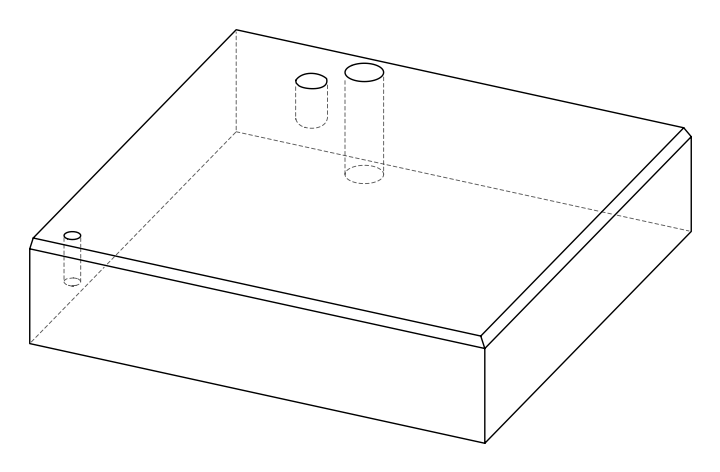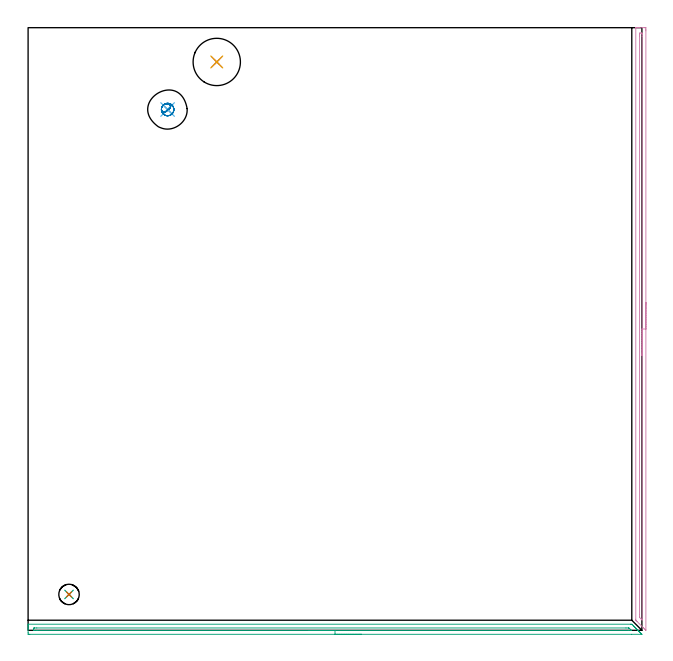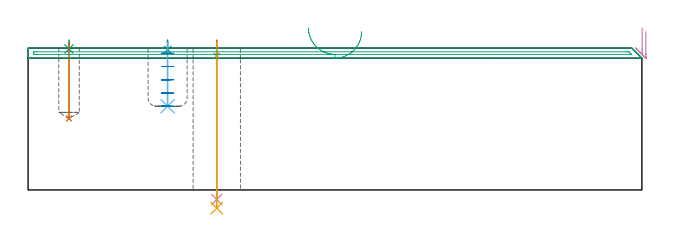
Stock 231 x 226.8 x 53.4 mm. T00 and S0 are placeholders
(PLAN: 10 operations, 6 tool changes, 8.9 min)
(1 SPOT_DRILL | STEP1HOLE | NXT0321_9005460120000 | 0.05 min | 183 mm3)
(2 SPOT_DRILL_1 | STEP1POCKET | NXT0321_9005460120000 | 0.03 min | 2 mm3)
(3 SPOT_DRILL_2 | STEP1POCKET_1 | NXT0321_9005460120000 | 0.03 min | 0 mm3)
(4 DRILL_THROUGH_HOLE_INTO_CENTER | STEP1HOLE | NXT0301_086 | 0.24 min | 5366 mm3)
(5 DRILL_TO_ENLARGE_THROUGH_HOLE | STEP1HOLE | UGT0301_248 | 0.25 min | 7730 mm3)
(6 DRILL_BLIND_HOLE_INTO_CENTER | STEP1POCKET | NXT0301_128 | 0.1 min | 2351 mm3)
(7 DRILL_BLIND_HOLE_INTO_CENTER_1 | STEP1POCKET_1 | UGT0301_196 | 0.12 min | 1159 mm3)
(8 MILL_ROUGH_BLIND_HOLE_CONTOUR | STEP1POCKET | UGT0201_089 | Spiral | 0.51 min | 1269 mm3)
(9 AREA_MILL | FG_CHAMFER_SURFACE | UGT0205_001 | 3.82 min | 1670 mm3)
(10 AREA_MILL_1 | FG_CHAMFER_SURFACE_1 | UGT0205_001 | 3.76 min | 1620 mm3)
(TOOL NXT0321_9005460120000 | NC Spot Drill, 142deg, 12mm, Carbide, Uncoated | D12 PA142 FL30 Z2)
(TOOL NXT0301_086 | Carbide Drill 11.5mm [860.1-1150-035A1-MM 2214] | D11.5 PA140 FL55 Z2)
(TOOL UGT0301_248 | Twist Drill 17.8 mm | D17.8 PA118 FL130 Z2)
(TOOL NXT0301_128 | Carbide Drill 12mm [861.1-1200-036A1-GP GC34] | D12 PA150 FL37.4 Z2)
(TOOL UGT0301_196 | Twist Drill 7.7 mm | D7.7 PA118 FL73 Z2)
(TOOL UGT0201_089 | End mill 10 mm | D10 R3 FL22 Z4)
(TOOL UGT0205_001 | Chamfer Mill 20 x 3 x 45 deg. | D20 FL50 Z2)
(OP 1 SPOT_DRILL)
G17 G21 G94 G90
T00 M6
G54
G17 G0 G90 X71. Y213.9 S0 M3
G43 Z63.4 H0
G94 G81 G98 Z50.4 F250. R56.4
G80
M5
M2
(OP 2 SPOT_DRILL_1)
G17 G21 G94 G90
T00 M6
G54
G17 G0 G90 X52.5 Y196. S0 M3
G43 Z63.4 H0
G94 G81 G98 Z52.767 F250. R56.4
G80
M5
M2
(OP 3 SPOT_DRILL_2)
G17 G21 G94 G90
T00 M6
G54
G17 G0 G90 X15.4 Y13.5 S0 M3
G43 Z63.4 H0
G94 G81 G98 Z53.069 F250. R56.4
G80
M5
M2
(OP 4 DRILL_THROUGH_HOLE_INTO_CENTER)
G17 G21 G94 G90
T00 M6
G54
G17 G0 G90 X71. Y213.9 S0 M3
G43 Z63.4 H1
G94 G73 G98 Z-3.593 F250. Q11.399 R55.4
G80
M5
M2
(OP 5 DRILL_TO_ENLARGE_THROUGH_HOLE)
G17 G21 G94 G90
T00 M6
G54
G17 G0 G90 X71. Y213.9 S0 M3
G43 Z63.4 H0
G94 G73 G98 Z-6.848 F250. Q15.062 R55.4
G80
M5
M2
(OP 6 DRILL_BLIND_HOLE_INTO_CENTER)
G17 G21 G94 G90
T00 M6
G54
G17 G0 G90 X52.5 Y196. S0 M3
G43 Z63.4 H1
G94 G81 G98 Z31.5 F250. R55.4
G80
M5
M2
(OP 7 DRILL_BLIND_HOLE_INTO_CENTER_1)
G17 G21 G94 G90
T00 M6
G54
G17 G0 G90 X15.4 Y13.5 S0 M3
G43 Z63.4 H0
G94 G81 G98 Z26.9 F250. R55.4
G80
M5
M2
(OP 8 MILL_ROUGH_BLIND_HOLE_CONTOUR)
G17 G21 G94 G90
T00 M6
G54
G17 G0 G90 X52.5 Y196. S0 M3
G43 Z63.4 H0
Z51.42
G94 G3 X52.703 Y198.147 R1.083 F250.
X50.192 Y196.44 R2.147
X52.06 Y193.692 R2.35
X50.192 Y196.44 R-2.35
X51.126 Y195.066 R1.175
X52.5 Y196. R1.175
G0 Z46.44
G3 X52.703 Y198.147 R1.083
X50.192 Y196.44 R2.147
X52.06 Y193.692 R2.35
X50.192 Y196.44 R-2.35
X51.126 Y195.066 R1.175
X52.5 Y196. R1.175
G0 Z41.46
G3 X52.703 Y198.147 R1.083
X50.192 Y196.44 R2.147
X52.06 Y193.692 R2.35
X50.192 Y196.44 R-2.35
X51.126 Y195.066 R1.175
X52.5 Y196. R1.175
G0 Z36.48
G3 X52.703 Y198.147 R1.083
X50.192 Y196.44 R2.147
X52.06 Y193.692 R2.35
X50.192 Y196.44 R-2.35
X51.126 Y195.066 R1.175
X52.5 Y196. R1.175
G0 Z31.5
G3 X52.703 Y198.147 R1.083
X50.192 Y196.44 R2.147
X52.06 Y193.692 R2.35
X50.192 Y196.44 R-2.35
X51.126 Y195.066 R1.175
X52.5 Y196. R1.175
G0 Z63.4
M5
M2
(OP 9 AREA_MILL)
G17 G21 G94 G90
T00 M6
G54
G17 G0 G90 X125.5 Y-1.5 S1061 M3
G43 Z63.4 H0
Z59.6
G94 G1 X125.462 Z58.728 F250.
X125.348 Z57.863
X125.159 Z57.012
X124.897 Z56.18
X124.563 Z55.374
X124.16 Z54.6
X123.691 Z53.864
X123.16 Z53.172
X122.571 Z52.529
X121.928 Z51.94
X121.236 Z51.408
X120.5 Z50.94
X119.726 Z50.537
X118.92 Z50.203
X118.088 Z49.941
X117.236 Z49.752
X116.372 Z49.638
X115.5 Z49.6
X0.626 Y-1.499 Z49.601
X0.065 Y-1.493 Z49.603
X0.008 Y-1.491 Z49.605
X0. Y-0.934 Z50.16
Y0.487 Z51.584
Y0.845 Z51.94
Y1.56 Z52.659
Y1.846 Z52.945
X0.008 Y2.254 Z53.345
X0.01 Y2.297 Z53.388
X0.18 Y2.3 Z53.4
X226.798
X227.204 Y2.294 Z53.392
X227.269 Y2.23 Z53.33
X227.322 Y2.179 Z53.277
X227.692 Y1.809 Z52.907
X227.767 Y1.734 Z52.831
X227.84 Y1.661 Z52.76
X227.99 Y1.511 Z52.61
X228.064 Y1.438 Z52.534
X228.135 Y1.366 Z52.465
X228.287 Y1.213 Z52.312
X228.36 Y1.141 Z52.238
X228.43 Y1.07 Z52.17
X228.585 Y0.915 Z52.014
X228.657 Y0.845 Z51.941
X228.725 Y0.775 Z51.874
X228.883 Y0.617 Z51.716
X228.953 Y0.548 Z51.645
X229.02 Y0.48 Z51.579
X229.181 Y0.319 Z51.418
X229.25 Y0.252 Z51.348
X229.315 Y0.185 Z51.284
X229.479 Y0.021 Z51.12
X229.546 Y-0.045 Z51.052
X229.61 Y-0.11 Z50.989
X229.777 Y-0.277 Z50.822
X229.843 Y-0.341 Z50.755
X229.905 Y-0.405 Z50.694
X230.075 Y-0.575 Z50.524
X230.139 Y-0.638 Z50.459
X230.2 Y-0.7 Z50.399
X230.373 Y-0.873 Z50.226
X230.436 Y-0.934 Z50.162
X230.614 Y-1.114 Z49.986
X230.671 Y-1.172 Z49.928
X230.88 Y-1.379 Z49.719
X230.969 Y-1.473 Z49.625
X230.983 Y-1.494 Z49.603
X230.969 Y-1.499 Z49.599
X230.752 Y-1.5 Z49.6
X227.151
X115.5
Y-0.086 Z51.014
X3.349
X2.453 Y-0.083 Z51.017
X2.414 Y-0.081 Z51.019
X2.01 Y-0.045 Z51.055
X2.005 Y0.362 Z51.462
X2.01 Y0.845 Z51.945
X2.378 Y0.881 Z51.981
X2.414 Y0.883 Z51.983
X3.267 Y0.886 Z51.986
X225.01
X225.866 Y0.883 Z51.983
X225.904 Y0.88 Z51.98
X226.193 Y0.845 Z51.945
X226.798 Y0.247 Z51.347
X227.083 Y-0.045 Z51.055
X226.833 Y-0.08 Z51.02
X226.798 Y-0.082 Z51.018
X225.945 Y-0.086 Z51.014
X225.904
X115.5
X114.628 Z51.052
X113.763 Z51.166
X112.912 Z51.355
X112.08 Z51.617
X111.274 Z51.951
X110.5 Z52.354
X109.764 Z52.823
X109.072 Z53.354
X108.429 Z53.943
X107.84 Z54.586
X107.308 Z55.278
X106.84 Z56.014
X106.437 Z56.788
X106.103 Z57.594
X105.841 Z58.426
X105.652 Z59.278
X105.538 Z60.143
X105.5 Z61.014
G0 Z63.4
M5
M2
(OP 10 AREA_MILL_1)
G17 G21 G94 G90
T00 M6
G54
G17 G0 G90 X232.5 Y123.4 S1061 M3
G43 Z63.4 H0
Z59.6
G94 G1 Y123.362 Z58.728 F250.
Y123.248 Z57.863
Y123.059 Z57.012
Y122.797 Z56.18
Y122.463 Z55.374
Y122.06 Z54.6
Y121.591 Z53.864
Y121.06 Z53.172
Y120.471 Z52.529
Y119.828 Z51.94
Y119.136 Z51.408
Y118.4 Z50.94
Y117.626 Z50.537
Y116.82 Z50.203
Y115.988 Z49.941
Y115.136 Z49.752
Y114.271 Z49.638
Y113.4 Z49.6
Y0.137
X232.498 Y0.002
X232.023 Y0.477 Z50.076
X231.607 Y0.893 Z50.492
X229.143 Y3.357 Z52.956
X228.829 Y3.671 Z53.268
X228.705 Y3.797 Z53.391
X228.7 Y4.162 Z53.4
Y226.65
X228.703 Y226.79 Z53.388
X228.739 Y226.793 Z53.353
X229.079 Y226.8 Z53.02
X229.558 Z52.541
X230.155 Z51.94
X231.343 Z50.754
X231.934 Y226.797 Z50.159
X232.49 Y226.793 Z49.604
X232.492 Y226.764 Z49.603
X232.499 Y226.205 Z49.601
X232.5 Y225.638 Z49.6
Y113.4
X231.086 Z51.014
Y4.121
X231.085 Y4.08 Z51.015
X231.081 Y3.998 Z51.019
X231.075 Y3.886 Z51.025
X231.045 Y3.913 Z51.055
X230.791 Y4.162 Z51.309
X230.155 Y4.806 Z51.945
X230.121 Y5.054 Z51.979
X230.118 Y5.091 Z51.982
X230.114 Y5.946 Z51.986
Y5.987
Y223.57
X230.117 Y224.421 Z51.983
X230.119 Y224.457 Z51.981
X230.155 Y224.79 Z51.945
X230.672 Y224.795 Z51.428
X231.045 Y224.79 Z51.055
X231.081 Y224.421 Z51.019
X231.083 Y224.383 Z51.017
X231.086 Y223.529 Z51.014
Y113.4
Y112.528 Z51.052
Y111.663 Z51.166
Y110.812 Z51.355
Y109.98 Z51.617
Y109.174 Z51.951
Y108.4 Z52.354
Y107.664 Z52.823
Y106.972 Z53.354
Y106.329 Z53.943
Y105.739 Z54.586
Y105.208 Z55.278
Y104.74 Z56.014
Y104.337 Z56.788
Y104.003 Z57.594
Y103.741 Z58.426
Y103.552 Z59.278
Y103.438 Z60.143
Y103.4 Z61.014
G0 Z63.4
M5
M2
